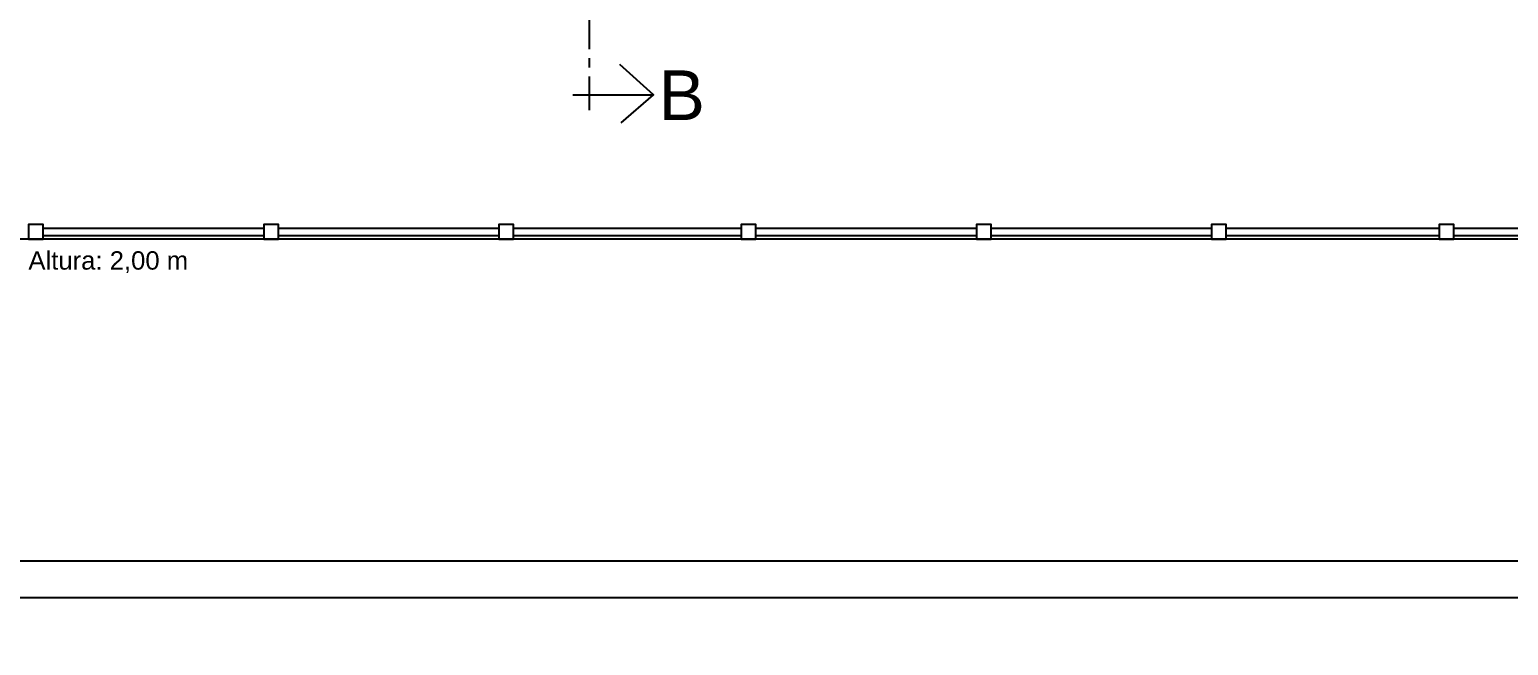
# Model space of a CAD drawing. Extents: x -106 to 115, y -156 to 65.
# Drawn here: x 4.51 to 24.64, y -106.64 to -98.25 of the extents above; entities that cross this region are included whole.
import ezdxf

# ---------------------------------------------------------------- set-up
doc = ezdxf.new("R2010")
doc.units = 0
doc.header["$LTSCALE"] = 100
doc.header["$MEASUREMENT"] = 0
doc.linetypes.add('CENTRO2', pattern=[1.125, 0.75, -0.125, 0.125, -0.125])
doc.layers.get('0').update_dxf_attribs({"color": 9, "linetype": 'CONTINUOUS'})
for name, color, linetype in [('MUROS', 9, 'CONTINUOUS'), ('RECUADRO', 9, 'CONTINUOUS'), ('texto', 9, 'CONTINUOUS'), ('UNTITLED-1', 9, 'CONTINUOUS')]:
    doc.layers.add(name, color=color, linetype=linetype)
doc.styles.get("Standard").update_dxf_attribs({"font": 'arial.ttf'})

msp = doc.modelspace()

# ---------------------------------------------------------------- linework, layer by layer
at = {"linetype": 'CENTRO2', "ltscale": 0.01, "flags": 128}
msp.add_lwpolyline([(12.127, -93.269), (12.127, -99.353)], dxfattribs=at)
at = {"color": 0, "linetype": 'Continuous', "flags": 128}
msp.add_lwpolyline([(12.564, -99.523), (13.006, -99.142), (12.548, -98.728)], dxfattribs=at)
at = {"linetype": 'Continuous', "flags": 128}
msp.add_lwpolyline([(11.905, -99.142), (13.006, -99.142)], dxfattribs=at)
at = {"layer": 'MUROS', "linetype": 'Continuous'}
for p, q in [((4.699, -100.958), (7.699, -100.958)), ((7.899, -100.958), (10.899, -100.958)), ((11.099, -100.958), (14.199, -100.958)), ((14.399, -100.958), (17.399, -100.958)), ((17.599, -100.958), (20.599, -100.958)), ((20.799, -100.958), (23.699, -100.958)), ((23.899, -100.958), (26.899, -100.958)), ((31.917, -101.108), (-24.301, -101.108)), ((4.699, -101.058), (7.699, -101.058)), ((7.899, -101.058), (10.899, -101.058)), ((11.099, -101.058), (14.199, -101.058)), ((14.399, -101.058), (17.399, -101.058)), ((17.599, -101.058), (20.599, -101.058)), ((20.799, -101.058), (23.699, -101.058)), ((23.899, -101.058), (26.899, -101.058))]:
    msp.add_line(p, q, dxfattribs=at)
for points in [[(4.499, -101.108), (4.699, -101.108), (4.699, -100.908), (4.499, -100.908)], [(7.699, -101.108), (7.899, -101.108), (7.899, -100.908), (7.699, -100.908)], [(10.899, -101.108), (11.099, -101.108), (11.099, -100.908), (10.899, -100.908)], [(14.199, -101.108), (14.399, -101.108), (14.399, -100.908), (14.199, -100.908)], [(17.399, -101.108), (17.599, -101.108), (17.599, -100.908), (17.399, -100.908)], [(20.599, -101.108), (20.799, -101.108), (20.799, -100.908), (20.599, -100.908)], [(23.699, -101.108), (23.899, -101.108), (23.899, -100.908), (23.699, -100.908)]]:
    msp.add_lwpolyline(points, close=True, dxfattribs=at)
at = {"layer": 'RECUADRO', "linetype": 'Continuous'}
for points in [[(-49.788, -6.855), (75.434, -6.855), (75.434, -105.99), (-49.788, -105.99)], [(-47.288, -7.355), (74.934, -7.355), (74.934, -105.49), (-47.288, -105.49)]]:
    msp.add_lwpolyline(points, close=True, dxfattribs=at)
at = {"layer": 'texto', "linetype": 'Continuous'}
msp.add_circle((4.578, -45.728), 110.721, dxfattribs=at)

# ---------------------------------------------------------------- texts
at = {"linetype": 'Continuous'}
msp.add_text('Cerco perimetral. Postes con una placa de cemento y alambre romboidal. Altura: 2,00 m', height=0.25, dxfattribs=at).set_placement((-6.994, -101.522))
at = {"layer": 'UNTITLED-1', "color": 0}
msp.add_text('B', height=0.677, dxfattribs=at).set_placement((13.074, -99.486))

doc.saveas('drawing.dxf')
